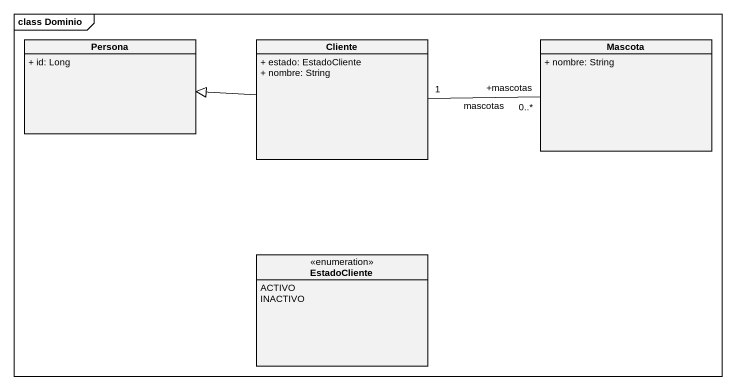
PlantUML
@startuml
mainframe class Dominio
hide circle
hide empty members
skinparam classAttributeIconSize 0
class Persona {
  + id: Long
}
class Cliente {
  + estado: EstadoCliente
  + nombre: String
}
class Mascota {
  + nombre: String
}
enum EstadoCliente {
  ACTIVO
  INACTIVO
}
Cliente -left-|> Persona
Cliente "1" -right- "+mascotas\n0..*" Mascota : mascotas
@enduml
